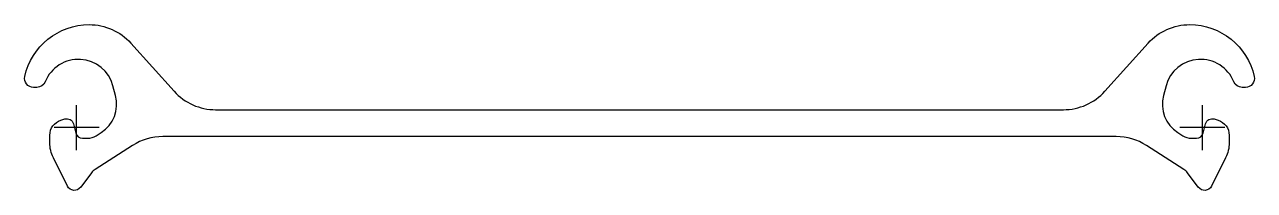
# Model space of a CAD drawing. Header units: millimetres. Extents: x -23 to 526, y -28 to 46.
import ezdxf

# ---------------------------------------------------------------- set-up
doc = ezdxf.new("R2010")
doc.units = ezdxf.units.MM
doc.header["$LTSCALE"] = 0.2

msp = doc.modelspace()

# ---------------------------------------------------------------- linework, layer by layer
at = {"flags": 128}
msp.add_lwpolyline([(440.89, 8, 0.212557), (459.47, 16.27), (478.79, 37.73, -0.212557), (497.37, 46, -0.351882), (526.17, 22.86, -0.479419), (522.27, 18), (520.77, 18, -0.305615), (517.06, 20.5, 0.719736), (486.77, 18.64), (485.62, 14.35, 0.327333), (492.05, -2.18), (494.28, -3.6, 0.142766), (498.04, -4.7), (500.44, -4.7, 0.339454), (503.34, -2.48), (504.48, 1.77, -0.424475), (508.25, 3.87), (510.05, 3.32, -0.329751), (515, -3.38), (515, -6.75, -0.116146), (513.42, -13.44), (507.13, -26.06, -0.560027), (501.19, -26.58), (496.39, -20.1, 0.091887), (494.79, -18.61), (478.01, -7.92, 0.142766), (464.57, -4), (38.43, -4, 0.142766), (24.99, -7.92), (8.21, -18.61, 0.091887), (6.61, -20.1), (1.81, -26.58, -0.560027), (-4.13, -26.06), (-10.42, -13.44, -0.116146), (-12, -6.75), (-12, -3.38, -0.329751), (-7.05, 3.32), (-5.25, 3.87, -0.424475), (-1.48, 1.77), (-0.34, -2.48, 0.339454), (2.56, -4.7), (4.96, -4.7, 0.142766), (8.72, -3.6), (10.95, -2.18, 0.327333), (17.38, 14.35), (16.23, 18.64, 0.719736), (-14.06, 20.5, -0.305615), (-17.77, 18), (-19.27, 18, -0.479419), (-23.17, 22.86, -0.351882), (5.63, 46, -0.212557), (24.21, 37.73), (43.53, 16.27, 0.212557), (62.11, 8)], format="xyb", close=True, dxfattribs=at)
at = {"layer": 'DEFPOINTS'}
for p, q in [((0, -10), (0, 10)), ((503, -10), (503, 10)), ((10, 0), (-10, 0)), ((513, 0), (493, 0))]:
    msp.add_line(p, q, dxfattribs=at)

doc.saveas('drawing.dxf')
